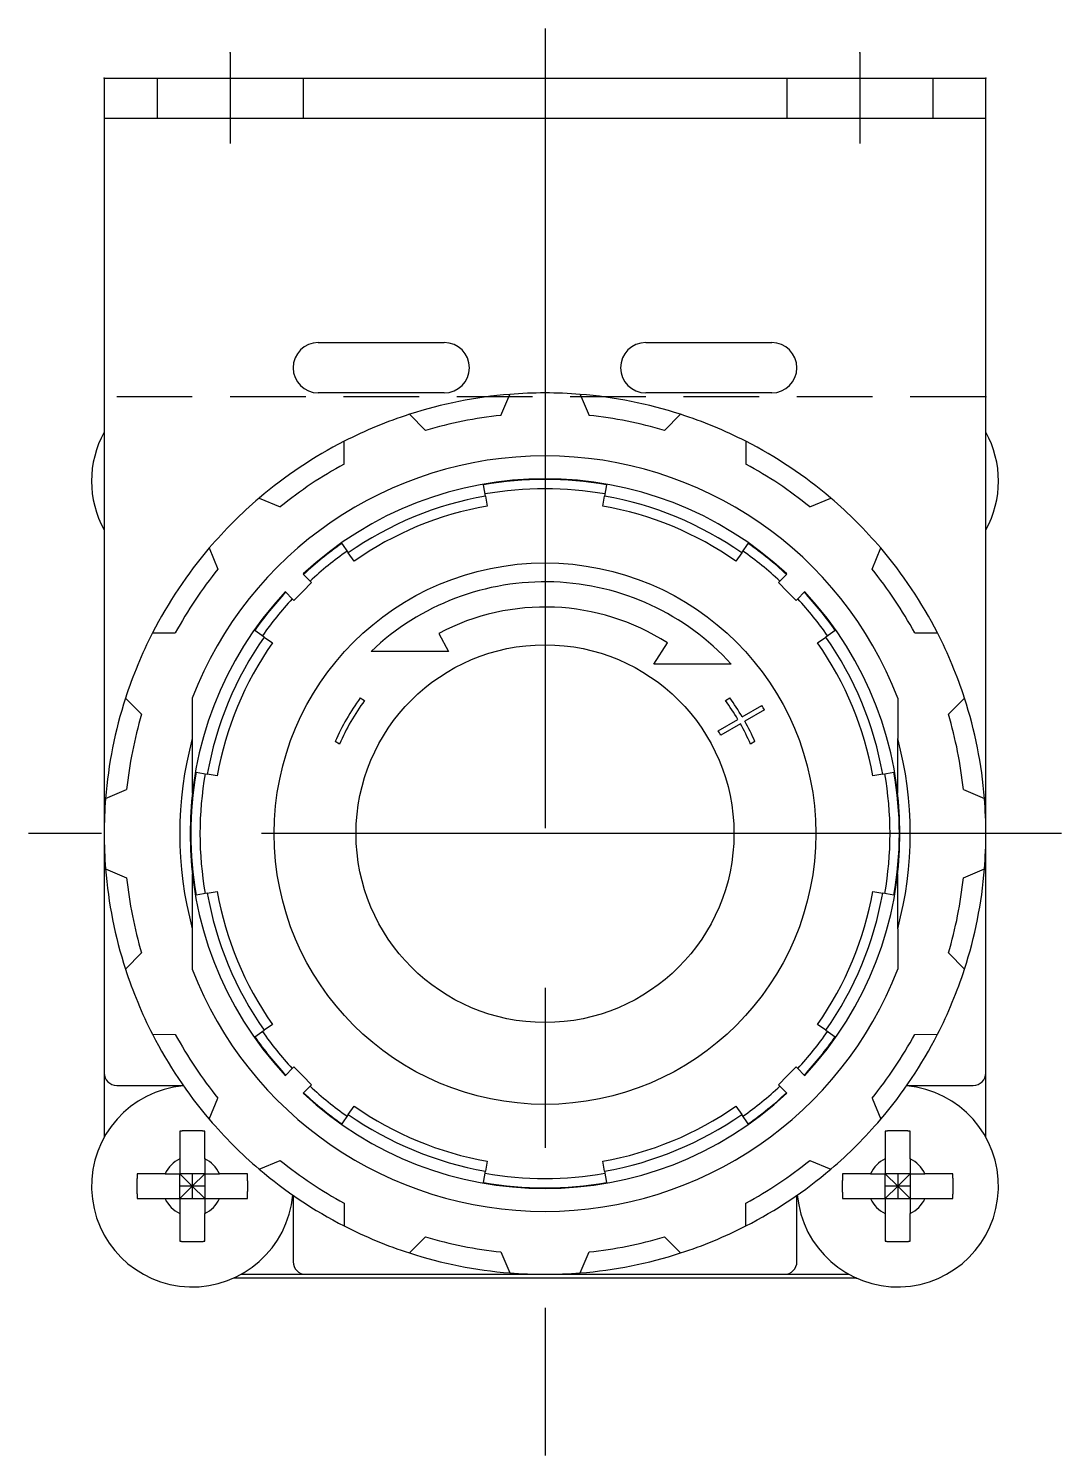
# Model space of a CAD drawing. Extents: x 257 to 467, y 148 to 350.
# Drawn here: x 285.1 to 326.1, y 293.5 to 350.2 of the extents above; entities that cross this region are included whole.
import ezdxf

# ---------------------------------------------------------------- set-up
doc = ezdxf.new("R2010")
doc.units = 0
doc.linetypes.add('CENTER', pattern=[50.8, 31.75, -6.35, 6.35, -6.35])
doc.linetypes.add('HIDDEN', pattern=[4.5, 3, -1.5])
doc.layers.get('0').update_dxf_attribs({"linetype": 'CONTINUOUS'})
doc.layers.add('CENTER', color=1, linetype='CENTER')

msp = doc.modelspace()

# ---------------------------------------------------------------- linework, layer by layer
at = {"color": 1, "linetype": 'CENTER'}
for p, q in [((293.132, 349.241), (293.132, 345.641)), ((318.132, 349.241), (318.132, 345.641))]:
    msp.add_line(p, q, dxfattribs=at)
at = {"color": 7, "linetype": 'CONTINUOUS'}
for p, q in [((288.132, 348.241), (288.132, 318.241)), ((288.132, 348.241), (290.132, 348.241)), ((290.132, 348.241), (321.132, 348.241)), ((321.132, 348.241), (323.132, 348.241)), ((323.132, 318.241), (323.132, 348.241)), ((290.132, 346.641), (288.132, 346.641)), ((321.132, 346.641), (290.132, 346.641)), ((323.132, 346.641), (321.132, 346.641)), ((296.632, 337.741), (301.632, 337.741)), ((309.632, 337.741), (314.632, 337.741)), ((301.632, 335.741), (296.632, 335.741)), ((303.882, 334.849), (304.232, 335.685)), ((307.032, 335.685), (307.382, 334.849)), ((314.632, 335.741), (309.632, 335.741)), ((300.25, 334.893), (300.893, 334.255)), ((310.371, 334.255), (311.014, 334.893)), ((297.659, 332.916), (297.663, 333.822)), ((313.601, 333.822), (313.604, 332.916)), ((303.268, 331.646), (303.189, 332.093)), ((308.074, 332.093), (307.995, 331.646)), ((294.287, 331.566), (295.125, 331.223)), ((303.268, 331.646), (303.338, 331.249)), ((307.925, 331.249), (307.995, 331.646)), ((316.138, 331.223), (316.976, 331.566)), ((292.307, 329.586), (292.651, 328.748)), ((297.564, 329.763), (297.824, 329.391)), ((298.055, 329.061), (297.824, 329.391)), ((313.439, 329.391), (313.208, 329.061)), ((313.439, 329.391), (313.699, 329.763)), ((318.613, 328.748), (318.956, 329.586)), ((296.014, 327.859), (296.369, 328.211)), ((296.028, 328.553), (296.046, 328.534)), ((296.046, 328.534), (296.307, 328.273)), ((296.368, 328.212), (296.307, 328.273)), ((314.895, 328.211), (315.249, 327.859)), ((314.956, 328.273), (314.896, 328.212)), ((314.956, 328.273), (315.218, 328.534)), ((315.218, 328.534), (315.236, 328.553)), ((295.339, 327.827), (295.32, 327.846)), ((295.339, 327.827), (295.6, 327.566)), ((295.6, 327.566), (295.661, 327.505)), ((295.662, 327.504), (296.014, 327.859)), ((315.249, 327.859), (315.602, 327.504)), ((315.603, 327.505), (315.663, 327.566)), ((315.663, 327.566), (315.925, 327.827)), ((315.943, 327.846), (315.925, 327.827)), ((290.051, 326.21), (290.958, 326.214)), ((294.482, 326.049), (294.11, 326.309)), ((294.482, 326.049), (294.812, 325.818)), ((301.42, 326.195), (301.801, 325.475)), ((309.949, 324.976), (310.489, 325.818)), ((316.452, 325.818), (316.782, 326.049)), ((317.153, 326.309), (316.782, 326.049)), ((320.306, 326.214), (321.212, 326.21)), ((301.801, 325.475), (298.727, 325.475)), ((313.024, 324.976), (309.949, 324.976)), ((288.98, 323.623), (289.618, 322.98)), ((291.632, 323.627), (291.632, 322.016)), ((298.299, 323.63), (298.473, 323.529)), ((312.791, 323.529), (312.965, 323.63)), ((319.632, 323.627), (319.632, 322.016)), ((321.645, 322.98), (322.284, 323.623)), ((313.462, 322.878), (314.242, 323.328)), ((314.342, 323.155), (313.562, 322.705)), ((312.509, 322.328), (313.289, 322.778)), ((313.389, 322.605), (312.609, 322.155)), ((291.632, 322.016), (291.632, 319.842)), ((297.473, 321.797), (297.299, 321.898)), ((313.965, 321.898), (313.791, 321.797)), ((319.632, 319.842), (319.632, 322.016)), ((291.78, 320.684), (292.227, 320.605)), ((292.624, 320.535), (292.227, 320.605)), ((319.036, 320.605), (318.64, 320.535)), ((319.036, 320.605), (319.483, 320.684)), ((288.188, 319.641), (289.024, 319.991)), ((322.24, 319.991), (323.076, 319.641)), ((288.132, 318.241), (288.132, 306.178)), ((323.132, 306.178), (323.132, 318.241)), ((288.188, 316.841), (289.024, 316.491)), ((322.24, 316.491), (323.076, 316.841)), ((291.632, 316.641), (291.632, 314.467)), ((319.632, 314.467), (319.632, 316.641)), ((292.227, 315.878), (291.78, 315.799)), ((292.227, 315.878), (292.624, 315.948)), ((318.64, 315.948), (319.036, 315.878)), ((319.483, 315.799), (319.036, 315.878)), ((291.632, 314.467), (291.632, 312.856)), ((319.632, 314.467), (319.632, 312.856)), ((288.98, 312.859), (289.618, 313.503)), ((321.645, 313.503), (322.284, 312.859)), ((294.812, 310.665), (294.482, 310.434)), ((316.782, 310.434), (316.452, 310.665)), ((290.051, 310.272), (290.958, 310.269)), ((294.11, 310.174), (294.482, 310.434)), ((316.782, 310.434), (317.153, 310.174)), ((320.306, 310.269), (321.212, 310.272)), ((295.339, 308.655), (295.6, 308.917)), ((295.661, 308.978), (295.6, 308.917)), ((295.662, 308.978), (296.014, 308.624)), ((315.249, 308.624), (315.602, 308.978)), ((315.663, 308.917), (315.603, 308.978)), ((315.663, 308.917), (315.925, 308.655)), ((288.132, 308.741), (288.132, 308.661)), ((295.32, 308.637), (295.339, 308.655)), ((296.014, 308.624), (296.369, 308.271)), ((296.307, 308.21), (296.368, 308.271)), ((314.895, 308.271), (315.249, 308.624)), ((314.896, 308.271), (314.956, 308.21)), ((315.925, 308.655), (315.943, 308.637)), ((323.132, 308.661), (323.132, 308.741)), ((288.632, 308.241), (291.27, 308.241)), ((292.307, 306.897), (292.651, 307.735)), ((296.046, 307.948), (296.028, 307.93)), ((296.046, 307.948), (296.307, 308.21)), ((314.956, 308.21), (315.218, 307.948)), ((315.236, 307.93), (315.218, 307.948)), ((318.613, 307.735), (318.956, 306.897)), ((319.993, 308.241), (322.632, 308.241)), ((297.824, 307.092), (298.055, 307.421)), ((313.208, 307.421), (313.439, 307.092)), ((297.824, 307.092), (297.564, 306.72)), ((313.699, 306.72), (313.439, 307.092)), ((291.137, 306.428), (291.137, 305.321)), ((292.127, 305.321), (292.127, 306.428)), ((319.137, 306.428), (319.137, 305.321)), ((320.127, 305.321), (320.127, 306.428)), ((291.137, 305.321), (291.137, 304.736)), ((292.127, 305.321), (292.127, 304.736)), ((294.287, 304.917), (295.125, 305.26)), ((303.338, 305.233), (303.268, 304.837)), ((307.995, 304.837), (307.925, 305.233)), ((316.138, 305.26), (316.976, 304.917)), ((319.137, 305.321), (319.137, 304.736)), ((320.127, 305.321), (320.127, 304.736)), ((290.552, 304.736), (289.445, 304.736)), ((290.552, 304.736), (291.137, 304.736)), ((291.137, 304.736), (291.632, 304.241)), ((292.127, 304.736), (291.137, 304.736)), ((291.137, 303.746), (291.137, 304.736)), ((291.632, 304.736), (291.632, 304.241)), ((291.632, 304.241), (292.127, 304.736)), ((292.127, 304.736), (292.127, 303.746)), ((292.127, 304.736), (292.712, 304.736)), ((293.819, 304.736), (292.712, 304.736)), ((303.189, 304.39), (303.268, 304.837)), ((307.995, 304.837), (308.074, 304.39)), ((318.552, 304.736), (317.445, 304.736)), ((318.552, 304.736), (319.137, 304.736)), ((319.137, 304.736), (319.632, 304.241)), ((320.127, 304.736), (319.137, 304.736)), ((319.137, 303.746), (319.137, 304.736)), ((319.632, 304.736), (319.632, 304.241)), ((319.632, 304.241), (320.127, 304.736)), ((320.127, 304.736), (320.127, 303.746)), ((320.127, 304.736), (320.712, 304.736)), ((321.819, 304.736), (320.712, 304.736)), ((289.445, 303.746), (290.552, 303.746)), ((290.552, 303.746), (291.137, 303.746)), ((291.632, 304.241), (291.137, 304.241)), ((291.632, 304.241), (291.137, 303.746)), ((291.137, 303.746), (292.127, 303.746)), ((291.137, 303.746), (291.137, 303.161)), ((291.632, 304.241), (291.632, 303.746)), ((292.127, 304.241), (291.632, 304.241)), ((292.127, 303.746), (291.632, 304.241)), ((292.127, 303.746), (292.712, 303.746)), ((292.127, 303.746), (292.127, 303.161)), ((292.712, 303.746), (293.819, 303.746)), ((295.632, 303.88), (295.632, 301.241)), ((315.632, 301.241), (315.632, 303.88)), ((317.445, 303.746), (318.552, 303.746)), ((318.552, 303.746), (319.137, 303.746)), ((319.632, 304.241), (319.137, 304.241)), ((319.632, 304.241), (319.137, 303.746)), ((319.137, 303.746), (320.127, 303.746)), ((319.137, 303.746), (319.137, 303.161)), ((319.632, 304.241), (319.632, 303.746)), ((320.127, 304.241), (319.632, 304.241)), ((320.127, 303.746), (319.632, 304.241)), ((320.127, 303.746), (320.712, 303.746)), ((320.127, 303.746), (320.127, 303.161)), ((320.712, 303.746), (321.819, 303.746)), ((291.137, 303.161), (291.137, 302.055)), ((292.127, 302.055), (292.127, 303.161)), ((297.659, 303.567), (297.663, 302.661)), ((313.601, 302.661), (313.604, 303.567)), ((319.137, 303.161), (319.137, 302.055)), ((320.127, 302.055), (320.127, 303.161)), ((300.25, 301.59), (300.893, 302.228)), ((310.371, 302.228), (311.014, 301.59)), ((303.882, 301.633), (304.232, 300.798)), ((307.032, 300.798), (307.382, 301.633)), ((317.995, 300.591), (293.268, 300.591)), ((293.568, 300.741), (295.132, 300.741)), ((295.132, 300.741), (296.052, 300.741)), ((296.052, 300.741), (296.132, 300.741)), ((296.132, 300.741), (315.132, 300.741)), ((315.132, 300.741), (315.212, 300.741)), ((315.212, 300.741), (316.132, 300.741)), ((316.132, 300.741), (317.695, 300.741))]:
    msp.add_line(p, q, dxfattribs=at)
at = {"color": 3, "linetype": 'HIDDEN'}
for p, q in [((290.232, 348.241), (290.232, 346.641)), ((296.032, 348.241), (296.032, 346.641)), ((315.232, 348.241), (315.232, 346.641)), ((321.032, 348.241), (321.032, 346.641)), ((323.132, 335.591), (288.132, 335.591))]:
    msp.add_line(p, q, dxfattribs=at)
at = {"color": 7, "linetype": 'CONTINUOUS'}
for points in [[(292.126, 306.428, 0), (292.118, 306.429, 0), (292.11, 306.429, 0), (292.103, 306.43, 0), (292.095, 306.43, 0), (292.087, 306.43, 0), (292.08, 306.431, 0), (292.072, 306.431, 0), (292.064, 306.431, 0), (292.056, 306.432, 0), (292.049, 306.432, 0), (292.041, 306.432, 0), (292.033, 306.433, 0), (292.026, 306.433, 0), (292.018, 306.433, 0), (292.01, 306.434, 0), (292.002, 306.434, 0), (291.995, 306.434, 0), (291.987, 306.435, 0), (291.979, 306.435, 0), (291.971, 306.435, 0), (291.964, 306.436, 0), (291.956, 306.436, 0), (291.948, 306.436, 0), (291.941, 306.436, 0), (291.933, 306.437, 0), (291.925, 306.437, 0), (291.917, 306.437, 0), (291.91, 306.437, 0), (291.902, 306.438, 0), (291.894, 306.438, 0), (291.886, 306.438, 0), (291.879, 306.438, 0), (291.871, 306.438, 0), (291.863, 306.439, 0), (291.856, 306.439, 0), (291.848, 306.439, 0), (291.84, 306.439, 0), (291.832, 306.439, 0), (291.825, 306.439, 0), (291.817, 306.44, 0), (291.809, 306.44, 0), (291.801, 306.44, 0), (291.794, 306.44, 0), (291.786, 306.44, 0), (291.778, 306.44, 0), (291.77, 306.44, 0), (291.763, 306.441, 0), (291.755, 306.441, 0), (291.747, 306.441, 0), (291.74, 306.441, 0), (291.732, 306.441, 0), (291.724, 306.441, 0), (291.716, 306.441, 0), (291.709, 306.441, 0), (291.701, 306.441, 0), (291.693, 306.441, 0), (291.685, 306.441, 0), (291.678, 306.441, 0), (291.67, 306.441, 0), (291.662, 306.441, 0), (291.654, 306.441, 0), (291.647, 306.441, 0), (291.639, 306.441, 0), (291.631, 306.441, 0), (291.624, 306.441, 0), (291.616, 306.441, 0), (291.608, 306.441, 0), (291.6, 306.441, 0), (291.593, 306.441, 0), (291.585, 306.441, 0), (291.577, 306.441, 0), (291.569, 306.441, 0), (291.562, 306.441, 0), (291.554, 306.441, 0), (291.546, 306.441, 0), (291.538, 306.441, 0), (291.531, 306.441, 0), (291.523, 306.441, 0), (291.515, 306.441, 0), (291.507, 306.441, 0), (291.5, 306.44, 0), (291.492, 306.44, 0), (291.484, 306.44, 0), (291.477, 306.44, 0), (291.469, 306.44, 0), (291.461, 306.44, 0), (291.453, 306.44, 0), (291.446, 306.44, 0), (291.438, 306.439, 0), (291.43, 306.439, 0), (291.422, 306.439, 0), (291.415, 306.439, 0), (291.407, 306.439, 0), (291.399, 306.439, 0), (291.391, 306.438, 0), (291.384, 306.438, 0), (291.376, 306.438, 0), (291.368, 306.438, 0), (291.361, 306.437, 0), (291.353, 306.437, 0), (291.345, 306.437, 0), (291.337, 306.437, 0), (291.33, 306.437, 0), (291.322, 306.436, 0), (291.314, 306.436, 0), (291.306, 306.436, 0), (291.299, 306.435, 0), (291.291, 306.435, 0), (291.283, 306.435, 0), (291.276, 306.435, 0), (291.268, 306.434, 0), (291.26, 306.434, 0), (291.252, 306.434, 0), (291.245, 306.433, 0), (291.237, 306.433, 0), (291.229, 306.433, 0), (291.222, 306.432, 0), (291.214, 306.432, 0), (291.206, 306.432, 0), (291.198, 306.431, 0), (291.191, 306.431, 0), (291.183, 306.431, 0), (291.175, 306.43, 0), (291.168, 306.43, 0), (291.16, 306.429, 0), (291.152, 306.429, 0), (291.144, 306.429, 0), (291.137, 306.428, 0)], [(320.126, 306.428, 0), (320.118, 306.429, 0), (320.11, 306.429, 0), (320.103, 306.43, 0), (320.095, 306.43, 0), (320.087, 306.43, 0), (320.08, 306.431, 0), (320.072, 306.431, 0), (320.064, 306.431, 0), (320.056, 306.432, 0), (320.049, 306.432, 0), (320.041, 306.432, 0), (320.033, 306.433, 0), (320.026, 306.433, 0), (320.018, 306.433, 0), (320.01, 306.434, 0), (320.002, 306.434, 0), (319.995, 306.434, 0), (319.987, 306.435, 0), (319.979, 306.435, 0), (319.971, 306.435, 0), (319.964, 306.436, 0), (319.956, 306.436, 0), (319.948, 306.436, 0), (319.941, 306.436, 0), (319.933, 306.437, 0), (319.925, 306.437, 0), (319.917, 306.437, 0), (319.91, 306.437, 0), (319.902, 306.438, 0), (319.894, 306.438, 0), (319.886, 306.438, 0), (319.879, 306.438, 0), (319.871, 306.438, 0), (319.863, 306.439, 0), (319.856, 306.439, 0), (319.848, 306.439, 0), (319.84, 306.439, 0), (319.832, 306.439, 0), (319.825, 306.439, 0), (319.817, 306.44, 0), (319.809, 306.44, 0), (319.801, 306.44, 0), (319.794, 306.44, 0), (319.786, 306.44, 0), (319.778, 306.44, 0), (319.77, 306.44, 0), (319.763, 306.441, 0), (319.755, 306.441, 0), (319.747, 306.441, 0), (319.74, 306.441, 0), (319.732, 306.441, 0), (319.724, 306.441, 0), (319.716, 306.441, 0), (319.709, 306.441, 0), (319.701, 306.441, 0), (319.693, 306.441, 0), (319.685, 306.441, 0), (319.678, 306.441, 0), (319.67, 306.441, 0), (319.662, 306.441, 0), (319.654, 306.441, 0), (319.647, 306.441, 0), (319.639, 306.441, 0), (319.631, 306.441, 0), (319.624, 306.441, 0), (319.616, 306.441, 0), (319.608, 306.441, 0), (319.6, 306.441, 0), (319.593, 306.441, 0), (319.585, 306.441, 0), (319.577, 306.441, 0), (319.569, 306.441, 0), (319.562, 306.441, 0), (319.554, 306.441, 0), (319.546, 306.441, 0), (319.538, 306.441, 0), (319.531, 306.441, 0), (319.523, 306.441, 0), (319.515, 306.441, 0), (319.507, 306.441, 0), (319.5, 306.44, 0), (319.492, 306.44, 0), (319.484, 306.44, 0), (319.477, 306.44, 0), (319.469, 306.44, 0), (319.461, 306.44, 0), (319.453, 306.44, 0), (319.446, 306.44, 0), (319.438, 306.439, 0), (319.43, 306.439, 0), (319.422, 306.439, 0), (319.415, 306.439, 0), (319.407, 306.439, 0), (319.399, 306.439, 0), (319.391, 306.438, 0), (319.384, 306.438, 0), (319.376, 306.438, 0), (319.368, 306.438, 0), (319.361, 306.437, 0), (319.353, 306.437, 0), (319.345, 306.437, 0), (319.337, 306.437, 0), (319.33, 306.437, 0), (319.322, 306.436, 0), (319.314, 306.436, 0), (319.306, 306.436, 0), (319.299, 306.435, 0), (319.291, 306.435, 0), (319.283, 306.435, 0), (319.276, 306.435, 0), (319.268, 306.434, 0), (319.26, 306.434, 0), (319.252, 306.434, 0), (319.245, 306.433, 0), (319.237, 306.433, 0), (319.229, 306.433, 0), (319.222, 306.432, 0), (319.214, 306.432, 0), (319.206, 306.432, 0), (319.198, 306.431, 0), (319.191, 306.431, 0), (319.183, 306.431, 0), (319.175, 306.43, 0), (319.168, 306.43, 0), (319.16, 306.429, 0), (319.152, 306.429, 0), (319.144, 306.429, 0), (319.137, 306.428, 0)], [(289.445, 304.736, 0), (289.444, 304.728, 0), (289.444, 304.72, 0), (289.444, 304.712, 0), (289.443, 304.705, 0), (289.443, 304.697, 0), (289.442, 304.689, 0), (289.442, 304.682, 0), (289.442, 304.674, 0), (289.441, 304.666, 0), (289.441, 304.658, 0), (289.441, 304.651, 0), (289.44, 304.643, 0), (289.44, 304.635, 0), (289.44, 304.628, 0), (289.439, 304.62, 0), (289.439, 304.612, 0), (289.439, 304.604, 0), (289.438, 304.597, 0), (289.438, 304.589, 0), (289.438, 304.581, 0), (289.438, 304.573, 0), (289.437, 304.566, 0), (289.437, 304.558, 0), (289.437, 304.55, 0), (289.437, 304.543, 0), (289.436, 304.535, 0), (289.436, 304.527, 0), (289.436, 304.519, 0), (289.436, 304.512, 0), (289.435, 304.504, 0), (289.435, 304.496, 0), (289.435, 304.488, 0), (289.435, 304.481, 0), (289.435, 304.473, 0), (289.434, 304.465, 0), (289.434, 304.458, 0), (289.434, 304.45, 0), (289.434, 304.442, 0), (289.434, 304.434, 0), (289.434, 304.427, 0), (289.433, 304.419, 0), (289.433, 304.411, 0), (289.433, 304.403, 0), (289.433, 304.396, 0), (289.433, 304.388, 0), (289.433, 304.38, 0), (289.433, 304.372, 0), (289.433, 304.365, 0), (289.432, 304.357, 0), (289.432, 304.349, 0), (289.432, 304.342, 0), (289.432, 304.334, 0), (289.432, 304.326, 0), (289.432, 304.318, 0), (289.432, 304.311, 0), (289.432, 304.303, 0), (289.432, 304.295, 0), (289.432, 304.287, 0), (289.432, 304.28, 0), (289.432, 304.272, 0), (289.432, 304.264, 0), (289.432, 304.256, 0), (289.432, 304.249, 0), (289.432, 304.241, 0), (289.432, 304.233, 0), (289.432, 304.226, 0), (289.432, 304.218, 0), (289.432, 304.21, 0), (289.432, 304.202, 0), (289.432, 304.195, 0), (289.432, 304.187, 0), (289.432, 304.179, 0), (289.432, 304.171, 0), (289.432, 304.164, 0), (289.432, 304.156, 0), (289.432, 304.148, 0), (289.432, 304.14, 0), (289.432, 304.133, 0), (289.432, 304.125, 0), (289.433, 304.117, 0), (289.433, 304.109, 0), (289.433, 304.102, 0), (289.433, 304.094, 0), (289.433, 304.086, 0), (289.433, 304.079, 0), (289.433, 304.071, 0), (289.433, 304.063, 0), (289.434, 304.055, 0), (289.434, 304.048, 0), (289.434, 304.04, 0), (289.434, 304.032, 0), (289.434, 304.024, 0), (289.434, 304.017, 0), (289.435, 304.009, 0), (289.435, 304.001, 0), (289.435, 303.993, 0), (289.435, 303.986, 0), (289.435, 303.978, 0), (289.436, 303.97, 0), (289.436, 303.963, 0), (289.436, 303.955, 0), (289.436, 303.947, 0), (289.437, 303.939, 0), (289.437, 303.932, 0), (289.437, 303.924, 0), (289.437, 303.916, 0), (289.438, 303.908, 0), (289.438, 303.901, 0), (289.438, 303.893, 0), (289.439, 303.885, 0), (289.439, 303.878, 0), (289.439, 303.87, 0), (289.439, 303.862, 0), (289.44, 303.854, 0), (289.44, 303.847, 0), (289.44, 303.839, 0), (289.441, 303.831, 0), (289.441, 303.824, 0), (289.441, 303.816, 0), (289.442, 303.808, 0), (289.442, 303.8, 0), (289.443, 303.793, 0), (289.443, 303.785, 0), (289.443, 303.777, 0), (289.444, 303.77, 0), (289.444, 303.762, 0), (289.444, 303.754, 0), (289.445, 303.746, 0)], [(293.819, 303.747, 0), (293.819, 303.755, 0), (293.819, 303.763, 0), (293.82, 303.77, 0), (293.82, 303.778, 0), (293.821, 303.786, 0), (293.821, 303.794, 0), (293.821, 303.801, 0), (293.822, 303.809, 0), (293.822, 303.817, 0), (293.822, 303.824, 0), (293.823, 303.832, 0), (293.823, 303.84, 0), (293.823, 303.848, 0), (293.824, 303.855, 0), (293.824, 303.863, 0), (293.824, 303.871, 0), (293.825, 303.878, 0), (293.825, 303.886, 0), (293.825, 303.894, 0), (293.825, 303.902, 0), (293.826, 303.909, 0), (293.826, 303.917, 0), (293.826, 303.925, 0), (293.827, 303.933, 0), (293.827, 303.94, 0), (293.827, 303.948, 0), (293.827, 303.956, 0), (293.828, 303.963, 0), (293.828, 303.971, 0), (293.828, 303.979, 0), (293.828, 303.987, 0), (293.828, 303.994, 0), (293.829, 304.002, 0), (293.829, 304.01, 0), (293.829, 304.018, 0), (293.829, 304.025, 0), (293.829, 304.033, 0), (293.83, 304.041, 0), (293.83, 304.049, 0), (293.83, 304.056, 0), (293.83, 304.064, 0), (293.83, 304.072, 0), (293.83, 304.079, 0), (293.83, 304.087, 0), (293.831, 304.095, 0), (293.831, 304.103, 0), (293.831, 304.11, 0), (293.831, 304.118, 0), (293.831, 304.126, 0), (293.831, 304.134, 0), (293.831, 304.141, 0), (293.831, 304.149, 0), (293.831, 304.157, 0), (293.831, 304.165, 0), (293.831, 304.172, 0), (293.831, 304.18, 0), (293.832, 304.188, 0), (293.832, 304.195, 0), (293.832, 304.203, 0), (293.832, 304.211, 0), (293.832, 304.219, 0), (293.832, 304.226, 0), (293.832, 304.234, 0), (293.832, 304.242, 0), (293.832, 304.25, 0), (293.832, 304.257, 0), (293.832, 304.265, 0), (293.832, 304.273, 0), (293.832, 304.281, 0), (293.832, 304.288, 0), (293.832, 304.296, 0), (293.831, 304.304, 0), (293.831, 304.311, 0), (293.831, 304.319, 0), (293.831, 304.327, 0), (293.831, 304.335, 0), (293.831, 304.342, 0), (293.831, 304.35, 0), (293.831, 304.358, 0), (293.831, 304.366, 0), (293.831, 304.373, 0), (293.831, 304.381, 0), (293.831, 304.389, 0), (293.83, 304.397, 0), (293.83, 304.404, 0), (293.83, 304.412, 0), (293.83, 304.42, 0), (293.83, 304.428, 0), (293.83, 304.435, 0), (293.83, 304.443, 0), (293.829, 304.451, 0), (293.829, 304.458, 0), (293.829, 304.466, 0), (293.829, 304.474, 0), (293.829, 304.482, 0), (293.828, 304.489, 0), (293.828, 304.497, 0), (293.828, 304.505, 0), (293.828, 304.513, 0), (293.828, 304.52, 0), (293.827, 304.528, 0), (293.827, 304.536, 0), (293.827, 304.543, 0), (293.827, 304.551, 0), (293.826, 304.559, 0), (293.826, 304.567, 0), (293.826, 304.574, 0), (293.825, 304.582, 0), (293.825, 304.59, 0), (293.825, 304.598, 0), (293.825, 304.605, 0), (293.824, 304.613, 0), (293.824, 304.621, 0), (293.824, 304.628, 0), (293.823, 304.636, 0), (293.823, 304.644, 0), (293.823, 304.652, 0), (293.822, 304.659, 0), (293.822, 304.667, 0), (293.822, 304.675, 0), (293.821, 304.682, 0), (293.821, 304.69, 0), (293.821, 304.698, 0), (293.82, 304.706, 0), (293.82, 304.713, 0), (293.819, 304.721, 0), (293.819, 304.729, 0), (293.819, 304.736, 0)], [(317.445, 304.736, 0), (317.444, 304.728, 0), (317.444, 304.72, 0), (317.444, 304.712, 0), (317.443, 304.705, 0), (317.443, 304.697, 0), (317.442, 304.689, 0), (317.442, 304.682, 0), (317.442, 304.674, 0), (317.441, 304.666, 0), (317.441, 304.658, 0), (317.441, 304.651, 0), (317.44, 304.643, 0), (317.44, 304.635, 0), (317.44, 304.628, 0), (317.439, 304.62, 0), (317.439, 304.612, 0), (317.439, 304.604, 0), (317.438, 304.597, 0), (317.438, 304.589, 0), (317.438, 304.581, 0), (317.438, 304.573, 0), (317.437, 304.566, 0), (317.437, 304.558, 0), (317.437, 304.55, 0), (317.437, 304.543, 0), (317.436, 304.535, 0), (317.436, 304.527, 0), (317.436, 304.519, 0), (317.436, 304.512, 0), (317.435, 304.504, 0), (317.435, 304.496, 0), (317.435, 304.488, 0), (317.435, 304.481, 0), (317.435, 304.473, 0), (317.434, 304.465, 0), (317.434, 304.458, 0), (317.434, 304.45, 0), (317.434, 304.442, 0), (317.434, 304.434, 0), (317.434, 304.427, 0), (317.433, 304.419, 0), (317.433, 304.411, 0), (317.433, 304.403, 0), (317.433, 304.396, 0), (317.433, 304.388, 0), (317.433, 304.38, 0), (317.433, 304.372, 0), (317.433, 304.365, 0), (317.432, 304.357, 0), (317.432, 304.349, 0), (317.432, 304.342, 0), (317.432, 304.334, 0), (317.432, 304.326, 0), (317.432, 304.318, 0), (317.432, 304.311, 0), (317.432, 304.303, 0), (317.432, 304.295, 0), (317.432, 304.287, 0), (317.432, 304.28, 0), (317.432, 304.272, 0), (317.432, 304.264, 0), (317.432, 304.256, 0), (317.432, 304.249, 0), (317.432, 304.241, 0), (317.432, 304.233, 0), (317.432, 304.226, 0), (317.432, 304.218, 0), (317.432, 304.21, 0), (317.432, 304.202, 0), (317.432, 304.195, 0), (317.432, 304.187, 0), (317.432, 304.179, 0), (317.432, 304.171, 0), (317.432, 304.164, 0), (317.432, 304.156, 0), (317.432, 304.148, 0), (317.432, 304.14, 0), (317.432, 304.133, 0), (317.432, 304.125, 0), (317.433, 304.117, 0), (317.433, 304.109, 0), (317.433, 304.102, 0), (317.433, 304.094, 0), (317.433, 304.086, 0), (317.433, 304.079, 0), (317.433, 304.071, 0), (317.433, 304.063, 0), (317.434, 304.055, 0), (317.434, 304.048, 0), (317.434, 304.04, 0), (317.434, 304.032, 0), (317.434, 304.024, 0), (317.434, 304.017, 0), (317.435, 304.009, 0), (317.435, 304.001, 0), (317.435, 303.993, 0), (317.435, 303.986, 0), (317.435, 303.978, 0), (317.436, 303.97, 0), (317.436, 303.963, 0), (317.436, 303.955, 0), (317.436, 303.947, 0), (317.437, 303.939, 0), (317.437, 303.932, 0), (317.437, 303.924, 0), (317.437, 303.916, 0), (317.438, 303.908, 0), (317.438, 303.901, 0), (317.438, 303.893, 0), (317.439, 303.885, 0), (317.439, 303.878, 0), (317.439, 303.87, 0), (317.439, 303.862, 0), (317.44, 303.854, 0), (317.44, 303.847, 0), (317.44, 303.839, 0), (317.441, 303.831, 0), (317.441, 303.824, 0), (317.441, 303.816, 0), (317.442, 303.808, 0), (317.442, 303.8, 0), (317.443, 303.793, 0), (317.443, 303.785, 0), (317.443, 303.777, 0), (317.444, 303.77, 0), (317.444, 303.762, 0), (317.444, 303.754, 0), (317.445, 303.746, 0)], [(321.819, 303.747, 0), (321.819, 303.755, 0), (321.819, 303.763, 0), (321.82, 303.77, 0), (321.82, 303.778, 0), (321.821, 303.786, 0), (321.821, 303.794, 0), (321.821, 303.801, 0), (321.822, 303.809, 0), (321.822, 303.817, 0), (321.822, 303.824, 0), (321.823, 303.832, 0), (321.823, 303.84, 0), (321.823, 303.848, 0), (321.824, 303.855, 0), (321.824, 303.863, 0), (321.824, 303.871, 0), (321.825, 303.878, 0), (321.825, 303.886, 0), (321.825, 303.894, 0), (321.825, 303.902, 0), (321.826, 303.909, 0), (321.826, 303.917, 0), (321.826, 303.925, 0), (321.827, 303.933, 0), (321.827, 303.94, 0), (321.827, 303.948, 0), (321.827, 303.956, 0), (321.828, 303.963, 0), (321.828, 303.971, 0), (321.828, 303.979, 0), (321.828, 303.987, 0), (321.828, 303.994, 0), (321.829, 304.002, 0), (321.829, 304.01, 0), (321.829, 304.018, 0), (321.829, 304.025, 0), (321.829, 304.033, 0), (321.83, 304.041, 0), (321.83, 304.049, 0), (321.83, 304.056, 0), (321.83, 304.064, 0), (321.83, 304.072, 0), (321.83, 304.079, 0), (321.83, 304.087, 0), (321.831, 304.095, 0), (321.831, 304.103, 0), (321.831, 304.11, 0), (321.831, 304.118, 0), (321.831, 304.126, 0), (321.831, 304.134, 0), (321.831, 304.141, 0), (321.831, 304.149, 0), (321.831, 304.157, 0), (321.831, 304.165, 0), (321.831, 304.172, 0), (321.831, 304.18, 0), (321.832, 304.188, 0), (321.832, 304.195, 0), (321.832, 304.203, 0), (321.832, 304.211, 0), (321.832, 304.219, 0), (321.832, 304.226, 0), (321.832, 304.234, 0), (321.832, 304.242, 0), (321.832, 304.25, 0), (321.832, 304.257, 0), (321.832, 304.265, 0), (321.832, 304.273, 0), (321.832, 304.281, 0), (321.832, 304.288, 0), (321.832, 304.296, 0), (321.831, 304.304, 0), (321.831, 304.311, 0), (321.831, 304.319, 0), (321.831, 304.327, 0), (321.831, 304.335, 0), (321.831, 304.342, 0), (321.831, 304.35, 0), (321.831, 304.358, 0), (321.831, 304.366, 0), (321.831, 304.373, 0), (321.831, 304.381, 0), (321.831, 304.389, 0), (321.83, 304.397, 0), (321.83, 304.404, 0), (321.83, 304.412, 0), (321.83, 304.42, 0), (321.83, 304.428, 0), (321.83, 304.435, 0), (321.83, 304.443, 0), (321.829, 304.451, 0), (321.829, 304.458, 0), (321.829, 304.466, 0), (321.829, 304.474, 0), (321.829, 304.482, 0), (321.828, 304.489, 0), (321.828, 304.497, 0), (321.828, 304.505, 0), (321.828, 304.513, 0), (321.828, 304.52, 0), (321.827, 304.528, 0), (321.827, 304.536, 0), (321.827, 304.543, 0), (321.827, 304.551, 0), (321.826, 304.559, 0), (321.826, 304.567, 0), (321.826, 304.574, 0), (321.825, 304.582, 0), (321.825, 304.59, 0), (321.825, 304.598, 0), (321.825, 304.605, 0), (321.824, 304.613, 0), (321.824, 304.621, 0), (321.824, 304.628, 0), (321.823, 304.636, 0), (321.823, 304.644, 0), (321.823, 304.652, 0), (321.822, 304.659, 0), (321.822, 304.667, 0), (321.822, 304.675, 0), (321.821, 304.682, 0), (321.821, 304.69, 0), (321.821, 304.698, 0), (321.82, 304.706, 0), (321.82, 304.713, 0), (321.819, 304.721, 0), (321.819, 304.729, 0), (321.819, 304.736, 0)], [(291.138, 302.055, 0), (291.145, 302.054, 0), (291.153, 302.054, 0), (291.161, 302.053, 0), (291.168, 302.053, 0), (291.176, 302.053, 0), (291.184, 302.052, 0), (291.192, 302.052, 0), (291.199, 302.051, 0), (291.207, 302.051, 0), (291.215, 302.051, 0), (291.222, 302.05, 0), (291.23, 302.05, 0), (291.238, 302.05, 0), (291.246, 302.049, 0), (291.253, 302.049, 0), (291.261, 302.049, 0), (291.269, 302.048, 0), (291.276, 302.048, 0), (291.284, 302.048, 0), (291.292, 302.048, 0), (291.3, 302.047, 0), (291.307, 302.047, 0), (291.315, 302.047, 0), (291.323, 302.047, 0), (291.331, 302.046, 0), (291.338, 302.046, 0), (291.346, 302.046, 0), (291.354, 302.046, 0), (291.361, 302.045, 0), (291.369, 302.045, 0), (291.377, 302.045, 0), (291.385, 302.045, 0), (291.392, 302.044, 0), (291.4, 302.044, 0), (291.408, 302.044, 0), (291.416, 302.044, 0), (291.423, 302.044, 0), (291.431, 302.044, 0), (291.439, 302.043, 0), (291.447, 302.043, 0), (291.454, 302.043, 0), (291.462, 302.043, 0), (291.47, 302.043, 0), (291.477, 302.043, 0), (291.485, 302.043, 0), (291.493, 302.042, 0), (291.501, 302.042, 0), (291.508, 302.042, 0), (291.516, 302.042, 0), (291.524, 302.042, 0), (291.532, 302.042, 0), (291.539, 302.042, 0), (291.547, 302.042, 0), (291.555, 302.042, 0), (291.563, 302.042, 0), (291.57, 302.042, 0), (291.578, 302.042, 0), (291.586, 302.042, 0), (291.593, 302.042, 0), (291.601, 302.041, 0), (291.609, 302.041, 0), (291.617, 302.041, 0), (291.624, 302.041, 0), (291.632, 302.041, 0), (291.64, 302.041, 0), (291.648, 302.041, 0), (291.655, 302.041, 0), (291.663, 302.041, 0), (291.671, 302.042, 0), (291.679, 302.042, 0), (291.686, 302.042, 0), (291.694, 302.042, 0), (291.702, 302.042, 0), (291.709, 302.042, 0), (291.717, 302.042, 0), (291.725, 302.042, 0), (291.733, 302.042, 0), (291.74, 302.042, 0), (291.748, 302.042, 0), (291.756, 302.042, 0), (291.764, 302.042, 0), (291.771, 302.042, 0), (291.779, 302.043, 0), (291.787, 302.043, 0), (291.795, 302.043, 0), (291.802, 302.043, 0), (291.81, 302.043, 0), (291.818, 302.043, 0), (291.826, 302.043, 0), (291.833, 302.044, 0), (291.841, 302.044, 0), (291.849, 302.044, 0), (291.856, 302.044, 0), (291.864, 302.044, 0), (291.872, 302.045, 0), (291.88, 302.045, 0), (291.887, 302.045, 0), (291.895, 302.045, 0), (291.903, 302.045, 0), (291.911, 302.046, 0), (291.918, 302.046, 0), (291.926, 302.046, 0), (291.934, 302.046, 0), (291.941, 302.047, 0), (291.949, 302.047, 0), (291.957, 302.047, 0), (291.965, 302.047, 0), (291.972, 302.048, 0), (291.98, 302.048, 0), (291.988, 302.048, 0), (291.996, 302.049, 0), (292.003, 302.049, 0), (292.011, 302.049, 0), (292.019, 302.049, 0), (292.026, 302.05, 0), (292.034, 302.05, 0), (292.042, 302.05, 0), (292.05, 302.051, 0), (292.057, 302.051, 0), (292.065, 302.052, 0), (292.073, 302.052, 0), (292.08, 302.052, 0), (292.088, 302.053, 0), (292.096, 302.053, 0), (292.104, 302.053, 0), (292.111, 302.054, 0), (292.119, 302.054, 0), (292.127, 302.055, 0)], [(319.138, 302.055, 0), (319.145, 302.054, 0), (319.153, 302.054, 0), (319.161, 302.053, 0), (319.168, 302.053, 0), (319.176, 302.053, 0), (319.184, 302.052, 0), (319.192, 302.052, 0), (319.199, 302.051, 0), (319.207, 302.051, 0), (319.215, 302.051, 0), (319.222, 302.05, 0), (319.23, 302.05, 0), (319.238, 302.05, 0), (319.246, 302.049, 0), (319.253, 302.049, 0), (319.261, 302.049, 0), (319.269, 302.048, 0), (319.276, 302.048, 0), (319.284, 302.048, 0), (319.292, 302.048, 0), (319.3, 302.047, 0), (319.307, 302.047, 0), (319.315, 302.047, 0), (319.323, 302.047, 0), (319.331, 302.046, 0), (319.338, 302.046, 0), (319.346, 302.046, 0), (319.354, 302.046, 0), (319.361, 302.045, 0), (319.369, 302.045, 0), (319.377, 302.045, 0), (319.385, 302.045, 0), (319.392, 302.044, 0), (319.4, 302.044, 0), (319.408, 302.044, 0), (319.416, 302.044, 0), (319.423, 302.044, 0), (319.431, 302.044, 0), (319.439, 302.043, 0), (319.447, 302.043, 0), (319.454, 302.043, 0), (319.462, 302.043, 0), (319.47, 302.043, 0), (319.477, 302.043, 0), (319.485, 302.043, 0), (319.493, 302.042, 0), (319.501, 302.042, 0), (319.508, 302.042, 0), (319.516, 302.042, 0), (319.524, 302.042, 0), (319.532, 302.042, 0), (319.539, 302.042, 0), (319.547, 302.042, 0), (319.555, 302.042, 0), (319.563, 302.042, 0), (319.57, 302.042, 0), (319.578, 302.042, 0), (319.586, 302.042, 0), (319.593, 302.042, 0), (319.601, 302.041, 0), (319.609, 302.041, 0), (319.617, 302.041, 0), (319.624, 302.041, 0), (319.632, 302.041, 0), (319.64, 302.041, 0), (319.648, 302.041, 0), (319.655, 302.041, 0), (319.663, 302.041, 0), (319.671, 302.042, 0), (319.679, 302.042, 0), (319.686, 302.042, 0), (319.694, 302.042, 0), (319.702, 302.042, 0), (319.709, 302.042, 0), (319.717, 302.042, 0), (319.725, 302.042, 0), (319.733, 302.042, 0), (319.74, 302.042, 0), (319.748, 302.042, 0), (319.756, 302.042, 0), (319.764, 302.042, 0), (319.771, 302.042, 0), (319.779, 302.043, 0), (319.787, 302.043, 0), (319.795, 302.043, 0), (319.802, 302.043, 0), (319.81, 302.043, 0), (319.818, 302.043, 0), (319.826, 302.043, 0), (319.833, 302.044, 0), (319.841, 302.044, 0), (319.849, 302.044, 0), (319.856, 302.044, 0), (319.864, 302.044, 0), (319.872, 302.045, 0), (319.88, 302.045, 0), (319.887, 302.045, 0), (319.895, 302.045, 0), (319.903, 302.045, 0), (319.911, 302.046, 0), (319.918, 302.046, 0), (319.926, 302.046, 0), (319.934, 302.046, 0), (319.941, 302.047, 0), (319.949, 302.047, 0), (319.957, 302.047, 0), (319.965, 302.047, 0), (319.972, 302.048, 0), (319.98, 302.048, 0), (319.988, 302.048, 0), (319.996, 302.049, 0), (320.003, 302.049, 0), (320.011, 302.049, 0), (320.019, 302.049, 0), (320.026, 302.05, 0), (320.034, 302.05, 0), (320.042, 302.05, 0), (320.05, 302.051, 0), (320.057, 302.051, 0), (320.065, 302.052, 0), (320.073, 302.052, 0), (320.08, 302.052, 0), (320.088, 302.053, 0), (320.096, 302.053, 0), (320.104, 302.053, 0), (320.111, 302.054, 0), (320.119, 302.054, 0), (320.127, 302.055, 0)]]:
    msp.add_polyline3d(points, dxfattribs=at)
for radius in [10.75, 7.5]:
    msp.add_circle((305.632, 318.241), radius, dxfattribs=at)
for centre, radius, start, end in [((296.632, 336.741), 1, 90, 270), ((301.632, 336.741), 1, 270, 90), ((309.632, 336.741), 1, 90, 270), ((314.632, 336.741), 1, 270, 90), ((305.632, 318.241), 17.5, 94.5886, 107.9114), ((305.632, 318.241), 17.5, 85.4114, 94.5886), ((305.632, 318.241), 17.5, 72.0886, 85.4114), ((305.632, 318.241), 17.5, 107.9114, 117.0886), ((305.632, 318.241), 17.5, 62.9114, 72.0886), ((305.632, 318.241), 16.7, 96.0151, 106.4849), ((305.632, 318.241), 16.7, 73.5151, 83.9849), ((291.632, 332.241), 4, 151.045, 208.955), ((305.632, 318.241), 17.5, 117.0886, 130.4114), ((305.632, 318.241), 17.5, 49.5886, 62.9114), ((319.632, 332.241), 4, 331.045, 28.955), ((305.632, 318.241), 15, 21.0395, 158.9605), ((305.632, 318.241), 16.7, 118.5151, 128.9849), ((305.632, 318.241), 16.7, 51.0151, 61.4849), ((305.632, 318.241), 14.091, 47.0335, 132.9665), ((305.632, 318.241), 14.065, 80, 100), ((305.632, 318.241), 17.5, 130.4114, 139.5886), ((305.632, 318.241), 13.611, 100, 125), ((305.632, 318.241), 13.696, 80, 100), ((305.632, 318.241), 13.611, 55, 80), ((305.632, 318.241), 17.5, 40.4114, 49.5886), ((305.632, 318.241), 13.209, 100, 125), ((305.632, 318.241), 13.209, 55, 80), ((305.632, 318.241), 17.5, 139.5886, 152.9114), ((305.632, 318.241), 14.065, 125, 132.9628), ((305.632, 318.241), 13.696, 125, 132.9078), ((305.632, 318.241), 13.696, 47.0922, 55), ((305.632, 318.241), 14.065, 47.0372, 55), ((305.632, 318.241), 17.5, 27.0886, 40.4114), ((305.632, 318.241), 16.7, 141.0151, 151.4849), ((305.632, 318.241), 16.7, 28.5151, 38.9849), ((305.632, 318.241), 10, 42.3365, 133.6683), ((305.632, 318.241), 14.091, 137.0335, 222.9665), ((305.632, 318.241), 14.065, 137.0372, 145), ((305.632, 318.241), 13.696, 137.0922, 145), ((305.632, 318.241), 13.696, 35, 42.9078), ((305.632, 318.241), 14.065, 35, 42.9628), ((305.632, 318.241), 14.091, 317.0335, 42.9665), ((305.632, 318.241), 9, 57.3365, 117.903), ((305.632, 318.241), 17.5, 152.9114, 162.0886), ((305.632, 318.241), 13.611, 145, 170), ((305.632, 318.241), 13.209, 145, 170), ((305.632, 318.241), 13.209, 10, 35), ((305.632, 318.241), 13.611, 10, 35), ((305.632, 318.241), 17.5, 17.9114, 27.0886), ((305.632, 318.241), 17.5, 162.0886, 175.4114), ((305.632, 318.241), 9.1, 143.691, 156.309), ((305.632, 318.241), 9.1, 30.6297, 36.309), ((305.632, 318.241), 17.5, 4.5886, 17.9114), ((305.632, 318.241), 8.9, 143.5486, 156.4514), ((305.632, 318.241), 8.9, 30.6438, 36.4514), ((305.632, 318.241), 10, 29.4271, 30.573), ((305.632, 318.241), 16.7, 163.5151, 173.9849), ((305.632, 318.241), 8.9, 23.5486, 29.3562), ((305.632, 318.241), 9.1, 23.691, 29.3704), ((305.632, 318.241), 16.7, 6.0151, 16.4849), ((305.632, 318.241), 14.5, 164.9098, 195.0902), ((305.632, 318.241), 8, 29.2838, 30.7162), ((305.632, 318.241), 14.5, 344.9098, 15.0902), ((305.632, 318.241), 14.065, 170, 190), ((305.632, 318.241), 13.696, 170, 190), ((305.632, 318.241), 13.696, 350, 10), ((305.632, 318.241), 14.065, 350, 10), ((305.632, 318.241), 17.5, 175.4114, 184.5886), ((305.632, 318.241), 17.5, 355.4114, 4.5886), ((305.632, 318.241), 17.5, 184.5886, 197.9114), ((305.632, 318.241), 17.5, 342.0886, 355.4114), ((305.632, 318.241), 16.7, 186.0151, 196.4849), ((305.632, 318.241), 16.7, 343.5151, 353.9849), ((305.632, 318.241), 13.611, 190, 215), ((305.632, 318.241), 13.209, 190, 215), ((305.632, 318.241), 13.209, 325, 350), ((305.632, 318.241), 13.611, 325, 350), ((305.632, 318.241), 17.5, 197.9114, 207.0886), ((305.632, 318.241), 15, 201.0395, 338.9605), ((305.632, 318.241), 17.5, 332.9114, 342.0886), ((305.632, 318.241), 17.5, 207.0886, 220.4114), ((305.632, 318.241), 16.7, 208.5151, 218.9849), ((305.632, 318.241), 14.065, 215, 222.9628), ((305.632, 318.241), 13.696, 215, 222.9078), ((305.632, 318.241), 13.696, 317.0922, 325), ((305.632, 318.241), 14.065, 317.0372, 325), ((305.632, 318.241), 16.7, 321.0151, 331.4849), ((305.632, 318.241), 17.5, 319.5886, 332.9114), ((288.632, 308.741), 0.5, 180, 270), ((322.632, 308.741), 0.5, 270, 360), ((291.632, 304.241), 4, 95.0294, 354.9706), ((305.632, 318.241), 14.091, 227.0335, 312.9665), ((305.632, 318.241), 14.065, 227.0372, 235), ((305.632, 318.241), 13.696, 227.0922, 235), ((305.632, 318.241), 13.696, 305, 312.9078), ((305.632, 318.241), 14.065, 305, 312.9628), ((319.632, 304.241), 4, 185.0294, 84.9706), ((305.632, 318.241), 13.209, 235, 260), ((305.632, 318.241), 13.209, 280, 305), ((305.632, 318.241), 17.5, 220.4114, 229.5886), ((305.632, 318.241), 13.611, 235, 260), ((305.632, 318.241), 13.611, 280, 305), ((305.632, 318.241), 17.5, 310.4114, 319.5886), ((291.632, 304.241), 1.188, 114.6243, 155.3757), ((291.632, 304.241), 1.188, 24.6243, 65.3757), ((305.632, 318.241), 17.5, 229.5886, 242.9114), ((305.632, 318.241), 16.7, 231.0151, 241.4849), ((305.632, 318.241), 17.5, 297.0886, 310.4114), ((305.632, 318.241), 16.7, 298.5151, 308.9849), ((319.632, 304.241), 1.188, 114.6243, 155.3757), ((319.632, 304.241), 1.188, 24.6243, 65.3757), ((305.632, 318.241), 14.065, 260, 280), ((305.632, 318.241), 13.696, 260, 280), ((291.632, 304.241), 1.188, 204.6243, 245.3757), ((291.632, 304.241), 1.188, 294.6243, 335.3757), ((319.632, 304.241), 1.188, 204.6243, 245.3757), ((319.632, 304.241), 1.188, 294.6243, 335.3757), ((305.632, 318.241), 17.5, 242.9114, 252.0886), ((305.632, 318.241), 17.5, 287.9114, 297.0886), ((305.632, 318.241), 16.7, 253.5151, 263.9849), ((305.632, 318.241), 16.7, 276.0151, 286.4849), ((305.632, 318.241), 17.5, 252.0886, 265.4114), ((305.632, 318.241), 17.5, 274.5886, 287.9114), ((296.132, 301.241), 0.5, 180, 270), ((315.132, 301.241), 0.5, 270, 360), ((305.632, 318.241), 17.5, 265.4114, 274.5886)]:
    msp.add_arc(centre, radius, start, end, dxfattribs=at)
for p in [(293.132, 349.241), (318.132, 349.241), (288.132, 348.241), (323.132, 348.241), (323.132, 335.591), (317.995, 300.591)]:
    msp.add_point(p, dxfattribs=at)
at = {"layer": 'CENTER', "color": 1, "linetype": 'CENTER'}
for p, q in [((305.632, 350.212), (305.632, 293.548)), ((326.132, 318.241), (285.132, 318.241))]:
    msp.add_line(p, q, dxfattribs=at)

doc.saveas('drawing.dxf')
